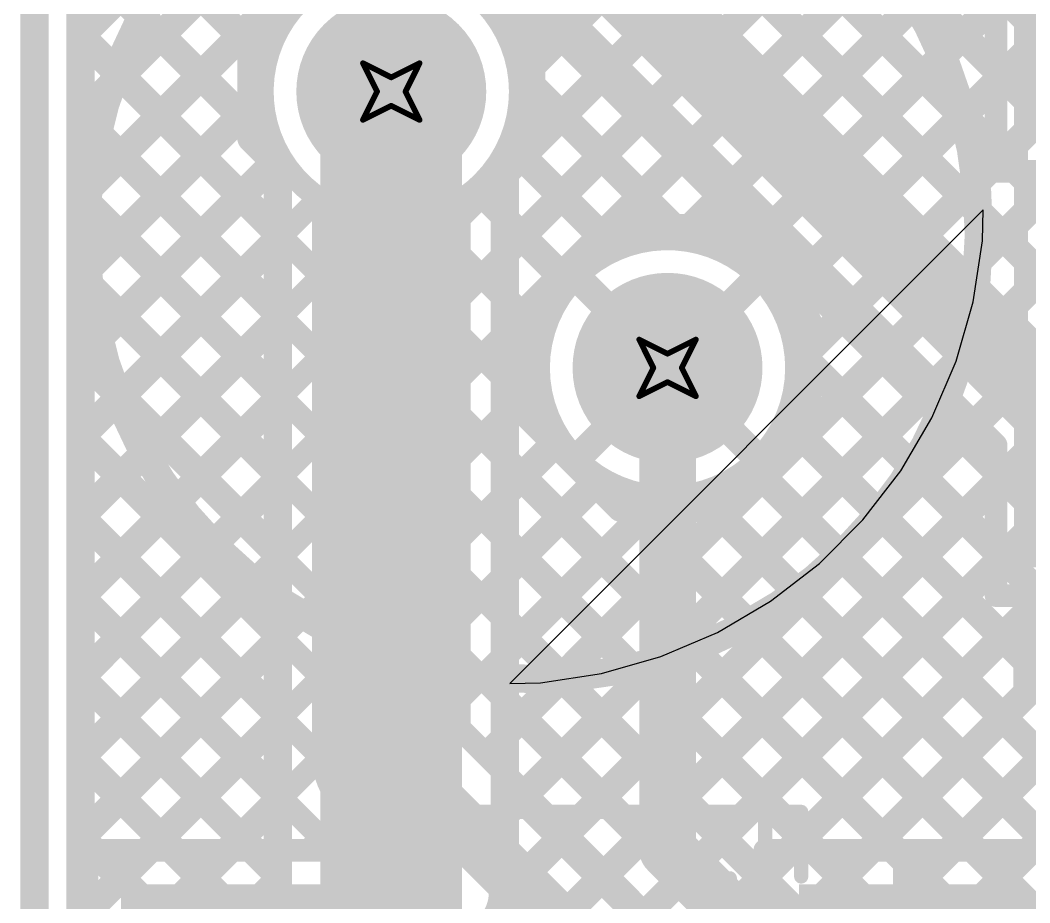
# Model space of a CAD drawing. Header units: inches. Extents: x -1.9 to 9.4, y 0 to 6.7.
# Drawn here: x -0.005 to 0.3511, y 2.5222 to 2.8334 of the extents above; entities that cross this region are included whole.
import ezdxf

# ---------------------------------------------------------------- set-up
doc = ezdxf.new("R2010")
doc.units = ezdxf.units.IN
doc.header["$MEASUREMENT"] = 0
for name, color, linetype in [('Board Outline', 216, 'Continuous'), ('Bottom Layer', 5, 'Continuous'), ('Bottom Solder', 6, 'Continuous'), ('Drill Drawing', 1, 'Continuous'), ('Mechanical 15', 56, 'Continuous'), ('Multi-Layer', 9, 'Continuous'), ('Pad Holes', 156, 'Continuous'), ('Top Layer', 1, 'Continuous'), ('Top Overlay', 2, 'Continuous'), ('Top Paste', 8, 'Continuous'), ('Top Solder', 216, 'Continuous')]:
    doc.layers.add(name, color=color, linetype=linetype)

# ---------------------------------------------------------------- blocks, each defined once
blk = doc.blocks.new('RC035M331LO8_14TH_2A1E_9')
at = {"layer": 'Bottom Layer'}
h = blk.add_hatch(color=5, dxfattribs=at)
edge = h.paths.add_edge_path()
edge.add_arc((-0.0689, 0), 0.0315, 0, 360)
h = blk.add_hatch(color=5, dxfattribs=at)
edge = h.paths.add_edge_path()
edge.add_arc((0.0689, 0), 0.0315, 0, 360)
at = {"layer": 'Bottom Solder'}
h = blk.add_hatch(color=6, dxfattribs=at)
edge = h.paths.add_edge_path()
edge.add_arc((-0.0689, 0), 0.0335, 0, 360)
h = blk.add_hatch(color=6, dxfattribs=at)
edge = h.paths.add_edge_path()
edge.add_arc((0.0689, 0), 0.0335, 0, 360)
at = {"layer": 'Multi-Layer'}
h = blk.add_hatch(color=9, dxfattribs=at)
edge = h.paths.add_edge_path()
edge.add_arc((-0.0689, 0), 0.0315, 0, 360)
h = blk.add_hatch(color=9, dxfattribs=at)
edge = h.paths.add_edge_path()
edge.add_arc((0.0689, 0), 0.0315, 0, 360)
at = {"layer": 'Pad Holes'}
h = blk.add_hatch(color=7, dxfattribs=at)
edge = h.paths.add_edge_path()
edge.add_arc((-0.0689, 0), 0.01969, 0, 360)
h = blk.add_hatch(color=7, dxfattribs=at)
edge = h.paths.add_edge_path()
edge.add_arc((0.0689, 0), 0.01969, 0, 360)
at = {"layer": 'Top Layer'}
h = blk.add_hatch(color=1, dxfattribs=at)
edge = h.paths.add_edge_path()
edge.add_arc((-0.0689, 0), 0.0315, 0, 360)
h = blk.add_hatch(color=1, dxfattribs=at)
edge = h.paths.add_edge_path()
edge.add_arc((0.0689, 0), 0.0315, 0, 360)
at = {"layer": 'Top Solder'}
h = blk.add_hatch(color=216, dxfattribs=at)
edge = h.paths.add_edge_path()
edge.add_arc((-0.0689, 0), 0.0335, 0, 360)
h = blk.add_hatch(color=216, dxfattribs=at)
edge = h.paths.add_edge_path()
edge.add_arc((0.0689, 0), 0.0335, 0, 360)
at = {"layer": 'Top Overlay'}
for p, q in [((0.10827, 0.11811), (0.10827, -0.11811)), ((0.11577, 0.11023), (0.10827, 0.11811)), ((0.10827, 0.11811), (0.10827, 0.11811)), ((0.12866, 0.09271), (0.11577, 0.11023)), ((0.13922, 0.0737), (0.12866, 0.09271)), ((0.1473, 0.05351), (0.13922, 0.0737)), ((0.15276, 0.03245), (0.1473, 0.05351)), ((0.15551, 0.01088), (0.15276, 0.03245)), ((0.15551, -0.01088), (0.15551, 0.01088)), ((0.15276, -0.03245), (0.15551, -0.01088)), ((0.1473, -0.05351), (0.15276, -0.03245)), ((0.13922, -0.0737), (0.1473, -0.05351)), ((0.12866, -0.09271), (0.13922, -0.0737)), ((0.11577, -0.11023), (0.12866, -0.09271)), ((0.10827, -0.11811), (0.11577, -0.11023))]:
    blk.add_line(p, q, dxfattribs=at)
at = {"layer": 'Top Overlay', "const_width": 0.01}
blk.add_lwpolyline([(0.0029, 0.1575, -224.908349), (0.0001, 0.1575)], format="xyb", dxfattribs=at)
blk = doc.blocks.new('SMA_DO_214AC__23')
at = {"layer": 'Top Layer'}
for points in [[(-0.1063, 0.05512), (-0.04331, 0.05512), (-0.04331, -0.05512), (-0.1063, -0.05512)], [(0.04331, 0.05512), (0.1063, 0.05512), (0.1063, -0.05512), (0.04331, -0.05512)]]:
    blk.add_hatch(color=1, dxfattribs=at).paths.add_polyline_path(points)
at = {"layer": 'Top Overlay'}
blk.add_hatch(color=2, dxfattribs=at).paths.add_polyline_path([(-0.15717, -0.06299), (-0.11122, -0.06299), (-0.11122, 0.06299), (-0.15717, 0.06299)])
at = {"layer": 'Top Paste'}
for points in [[(-0.1063, 0.05512), (-0.04331, 0.05512), (-0.04331, -0.05512), (-0.1063, -0.05512)], [(0.04331, 0.05512), (0.1063, 0.05512), (0.1063, -0.05512), (0.04331, -0.05512)]]:
    blk.add_hatch(color=8, dxfattribs=at).paths.add_polyline_path(points)
at = {"layer": 'Top Solder'}
for points in [[(-0.1103, 0.05912), (-0.03931, 0.05912), (-0.03931, -0.05912), (-0.1103, -0.05912)], [(0.03931, 0.05912), (0.1103, 0.05912), (0.1103, -0.05912), (0.03931, -0.05912)]]:
    blk.add_hatch(color=216, dxfattribs=at).paths.add_polyline_path(points)
at = {"layer": 'Top Overlay', "const_width": 0.005}
for points in [[(-0.11745, 0.06034), (0.1119, 0.06034)], [(0.1119, 0.06034), (0.1119, 0.04656)], [(0.1119, -0.04656), (0.1119, -0.06034)], [(-0.11745, -0.06034), (0.1119, -0.06034)]]:
    blk.add_lwpolyline(points, dxfattribs=at)
at = {"layer": 'Top Overlay', "const_width": 0.0025}
for points in [[(-0.1187, 0.06034, 1), (-0.1162, 0.06034, 1)], [(0.11065, 0.06034, 1), (0.11315, 0.06034, 1)], [(0.11065, 0.06034, 1), (0.11315, 0.06034, 1)], [(0.11065, 0.04656, 1), (0.11315, 0.04656, 1)], [(0.11065, -0.04656, 1), (0.11315, -0.04656, 1)], [(-0.1187, -0.06034, 1), (-0.1162, -0.06034, 1)], [(0.11065, -0.06034, 1), (0.11315, -0.06034, 1)], [(0.11065, -0.06034, 1), (0.11315, -0.06034, 1)]]:
    blk.add_lwpolyline(points, format="xyb", close=True, dxfattribs=at)
blk = doc.blocks.new('MBS10S_25')
at = {"layer": 'Top Layer'}
for points in [[(-0.15577, 0.07086), (-0.08333, 0.07086), (-0.08333, 0.02362), (-0.15577, 0.02362)], [(0.08332, 0.07086), (0.15576, 0.07086), (0.15576, 0.02362), (0.08332, 0.02362)], [(-0.15576, -0.02362), (-0.08332, -0.02362), (-0.08332, -0.07086), (-0.15576, -0.07086)], [(0.08333, -0.02362), (0.15577, -0.02362), (0.15577, -0.07086), (0.08333, -0.07086)]]:
    blk.add_hatch(color=1, dxfattribs=at).paths.add_polyline_path(points)
at = {"layer": 'Top Paste'}
for points in [[(-0.15577, 0.07086), (-0.08333, 0.07086), (-0.08333, 0.02362), (-0.15577, 0.02362)], [(0.08332, 0.07086), (0.15576, 0.07086), (0.15576, 0.02362), (0.08332, 0.02362)], [(-0.15576, -0.02362), (-0.08332, -0.02362), (-0.08332, -0.07086), (-0.15576, -0.07086)], [(0.08333, -0.02362), (0.15577, -0.02362), (0.15577, -0.07086), (0.08333, -0.07086)]]:
    blk.add_hatch(color=8, dxfattribs=at).paths.add_polyline_path(points)
at = {"layer": 'Top Solder'}
for points in [[(-0.15777, 0.07286), (-0.08133, 0.07286), (-0.08133, 0.02162), (-0.15777, 0.02162)], [(0.08132, 0.07286), (0.15776, 0.07286), (0.15776, 0.02162), (0.08132, 0.02162)], [(-0.15776, -0.02162), (-0.08132, -0.02162), (-0.08132, -0.07286), (-0.15776, -0.07286)], [(0.08133, -0.02162), (0.15777, -0.02162), (0.15777, -0.07286), (0.08133, -0.07286)]]:
    blk.add_hatch(color=216, dxfattribs=at).paths.add_polyline_path(points)
at = {"layer": 'Mechanical 15', "const_width": 0.0001}
blk.add_lwpolyline([(0.07054, 0.00501), (0.07052, 0.00499)], dxfattribs=at)
at = {"layer": 'Mechanical 15', "const_width": 0.00005}
for points in [[(0.0705, 0.00499, 1), (0.07055, 0.00499, 1)], [(0.07052, 0.00501, 1), (0.07057, 0.00501, 1)]]:
    blk.add_lwpolyline(points, format="xyb", close=True, dxfattribs=at)
at = {"layer": 'Top Overlay', "const_width": 0.005}
for points in [[(0.0832, 0.09843), (-0.08215, 0.09843)], [(-0.08215, 0.09843), (-0.08215, 0.07564)], [(-0.06942, 0.09843), (-0.06942, -0.09842)], [(0.0832, 0.09843), (0.0832, 0.07564)], [(-0.04697, 0.07), (-0.04697, 0.03)], [(-0.02697, 0.05), (-0.06697, 0.05)], [(-0.08215, 0.01886), (-0.08215, -0.01885)], [(0.0832, 0.01886), (0.0832, -0.01885)], [(-0.05697, -0.035), (-0.05697, -0.075)], [(-0.08215, -0.07563), (-0.08215, -0.09842)], [(0.0832, -0.07563), (0.0832, -0.09842)], [(0.0832, -0.09842), (-0.08215, -0.09842)]]:
    blk.add_lwpolyline(points, dxfattribs=at)
at = {"layer": 'Top Overlay'}
for points, const_width in [([(-0.0834, 0.09843, 1), (-0.0809, 0.09843, 1)], 0.0025), ([(-0.0834, 0.09843, 1), (-0.0809, 0.09843, 1)], 0.0025), ([(-0.07067, 0.09843, 1), (-0.06817, 0.09843, 1)], 0.0025), ([(0.08195, 0.09843, 1), (0.08445, 0.09843, 1)], 0.0025), ([(0.08195, 0.09843, 1), (0.08445, 0.09843, 1)], 0.0025), ([(-0.1124, 0.09, 1), (-0.12654, 0.09, 1)], 0.005), ([(-0.12779, 0.09, 1), (-0.12529, 0.09, 1)], 0.0025), ([(-0.11365, 0.09, 1), (-0.11115, 0.09, 1)], 0.0025), ([(0.03678, 0.085, 1), (0.03928, 0.085, 1)], 0.0025), ([(-0.0834, 0.07564, 1), (-0.0809, 0.07564, 1)], 0.0025), ([(0.08195, 0.07564, 1), (0.08445, 0.07564, 1)], 0.0025), ([(-0.04822, 0.07, 1), (-0.04572, 0.07, 1)], 0.0025), ([(0.03678, 0.055, 1), (0.03928, 0.055, 1)], 0.0025), ([(0.03678, 0.055, 1), (0.03928, 0.055, 1)], 0.0025), ([(-0.06822, 0.05, 1), (-0.06572, 0.05, 1)], 0.0025), ([(-0.02822, 0.05, 1), (-0.02572, 0.05, 1)], 0.0025), ([(-0.04822, 0.03, 1), (-0.04572, 0.03, 1)], 0.0025), ([(0.03678, 0.025, 1), (0.03928, 0.025, 1)], 0.0025), ([(-0.0834, 0.01886, 1), (-0.0809, 0.01886, 1)], 0.0025), ([(0.08195, 0.01886, 1), (0.08445, 0.01886, 1)], 0.0025), ([(-0.0834, -0.01885, 1), (-0.0809, -0.01885, 1)], 0.0025), ([(0.08195, -0.01885, 1), (0.08445, -0.01885, 1)], 0.0025), ([(0.03928, -0.025, 1), (0.04178, -0.025, 1)], 0.0025), ([(-0.05822, -0.035, 1), (-0.05572, -0.035, 1)], 0.0025), ([(0.03928, -0.055, 1), (0.04178, -0.055, 1)], 0.0025), ([(0.03928, -0.055, 1), (0.04178, -0.055, 1)], 0.0025), ([(-0.0834, -0.07563, 1), (-0.0809, -0.07563, 1)], 0.0025), ([(-0.05822, -0.075, 1), (-0.05572, -0.075, 1)], 0.0025), ([(0.08195, -0.07563, 1), (0.08445, -0.07563, 1)], 0.0025), ([(0.03928, -0.085, 1), (0.04178, -0.085, 1)], 0.0025), ([(-0.0834, -0.09842, 1), (-0.0809, -0.09842, 1)], 0.0025), ([(-0.0834, -0.09842, 1), (-0.0809, -0.09842, 1)], 0.0025), ([(-0.07067, -0.09842, 1), (-0.06817, -0.09842, 1)], 0.0025), ([(0.08195, -0.09842, 1), (0.08445, -0.09842, 1)], 0.0025), ([(0.08195, -0.09842, 1), (0.08445, -0.09842, 1)], 0.0025)]:
    blk.add_lwpolyline(points, format="xyb", close=True, dxfattribs=dict(at, const_width=const_width))
at = {"layer": 'Top Overlay', "const_width": 0.005}
for points in [[(0.03803, 0.085, -1), (0.03803, 0.055)], [(0.03803, 0.025, -1), (0.03803, 0.055)], [(0.04053, -0.025, -1), (0.04053, -0.055)], [(0.04053, -0.085, -1), (0.04053, -0.055)]]:
    blk.add_lwpolyline(points, format="xyb", dxfattribs=at)

msp = doc.modelspace()

# ---------------------------------------------------------------- linework, layer by layer
at = {"layer": 'Board Outline', "const_width": 0.01}
msp.add_lwpolyline([(0, 0), (0, 3.38583)], dxfattribs=at)
at = {"layer": 'Bottom Layer'}
for points, const_width in [([(0.01631, 2.09083), (0.01631, 3.36951)], 0.01), ([(0.1659, 2.49672), (1.03869, 3.36951)], 0.01), ([(0.1659, 2.52501), (1.01041, 3.36951)], 0.01), ([(0.1659, 2.55329), (0.98212, 3.36951)], 0.01), ([(0.1659, 2.58158), (0.95384, 3.36951)], 0.01), ([(0.16792, 2.47046), (1.06697, 3.36951)], 0.01), ([(0.18206, 2.45632), (1.09526, 3.36951)], 0.01), ([(0.1962, 2.44217), (1.12354, 3.36951)], 0.01), ([(0.22389, 2.44157), (1.15183, 3.36951)], 0.01), ([(0.2497, 2.75022), (0.86898, 3.36951)], 0.01), ([(0.25217, 2.44157), (1.18011, 3.36951)], 0.01), ([(0.26384, 2.73608), (0.89727, 3.36951)], 0.01), ([(0.27266, 2.71662), (0.92555, 3.36951)], 0.01), ([(0.01631, 3.16735), (0.562, 2.62167)], 0.01), ([(0.16484, 2.83508), (0.4868, 3.15703)], 0.01), ([(0.01631, 3.13907), (0.55653, 2.59885)], 0.01), ([(0.17522, 2.81717), (0.48772, 3.12967)], 0.01), ([(0.1659, 2.77957), (0.50186, 3.11553)], 0.01), ([(0.01631, 2.82797), (0.30286, 3.11452)], 0.01), ([(0.28046, 2.44157), (0.95067, 3.11179)], 0.01), ([(0.01631, 3.11078), (0.59613, 2.53096)], 0.01), ([(0.1659, 2.75128), (0.516, 3.10138)], 0.01), ([(0.01631, 2.79969), (0.31701, 3.10038)], 0.01), ([(0.01631, 2.7714), (0.34438, 3.09947)], 0.01), ([(0.1659, 2.723), (0.54237, 3.09947)], 0.01), ([(0.23133, 2.76014), (0.57065, 3.09947)], 0.01), ([(0.01631, 3.0825), (0.5468, 2.55201)], 0.01), ([(0.01631, 3.05422), (0.51852, 2.55201)], 0.01), ([(0.01631, 3.02593), (0.50371, 2.53854)], 0.01), ([(0.01631, 2.99765), (0.46195, 2.55201)], 0.01), ([(0.01631, 2.88451), (0.07658, 2.82424)], 0.01), ([(0.01631, 2.85623), (0.07658, 2.79596)], 0.01), ([(0.07658, 2.8247), (0.10946, 2.85758)], 0.01), ([(0.14234, 2.85758), (0.17522, 2.8247)], 0.01), ([(0.01631, 2.82794), (0.0859, 2.75835)], 0.01), ([(0.1259, 2.45248), (0.1259, 2.80827)], 0.05), ([(0.07658, 2.79183), (0.07658, 2.8247)], 0.01), ([(0.17522, 2.79183), (0.17522, 2.8247)], 0.01), ([(0.17522, 2.81046), (0.22553, 2.76014)], 0.01), ([(0.01631, 2.74312), (0.07658, 2.80339)], 0.01), ([(0.01631, 2.79966), (0.0859, 2.73007)], 0.01), ([(0.07658, 2.79183), (0.0859, 2.78251)], 0.01), ([(0.1659, 2.78251), (0.17522, 2.79183)], 0.01), ([(0.17039, 2.787), (0.20207, 2.75532)], 0.01), ([(0.01631, 2.71483), (0.08495, 2.78346)], 0.01), ([(0.0859, 2.47248), (0.0859, 2.78251)], 0.01), ([(0.1659, 2.47248), (0.1659, 2.78251)], 0.01), ([(0.01631, 2.77137), (0.0859, 2.70179)], 0.01), ([(0.1659, 2.76321), (0.18793, 2.74118)], 0.01), ([(0.17402, 2.72727), (0.2069, 2.76014)], 0.01), ([(0.2069, 2.76014), (0.23978, 2.76014)], 0.01), ([(0.23978, 2.76014), (0.27266, 2.72727)], 0.01), ([(0.01631, 2.68655), (0.0859, 2.75613)], 0.01), ([(0.01631, 2.74309), (0.0859, 2.6735)], 0.01), ([(0.194, 2.74017), (0.22334, 2.71083)], 0.01), ([(0.22334, 2.71083), (0.25268, 2.74017)], 0.01), ([(0.1659, 2.73492), (0.17402, 2.7268)], 0.01), ([(0.01631, 2.65826), (0.0859, 2.72785)], 0.01), ([(0.17402, 2.69439), (0.17402, 2.72727)], 0.01), ([(0.27266, 2.69439), (0.27266, 2.72727)], 0.01), ([(0.01631, 2.7148), (0.0859, 2.64522)], 0.01), ([(0.27266, 2.71302), (0.43367, 2.55201)], 0.01), ([(0.194, 2.68148), (0.22334, 2.71083)], 0.01), ([(0.22334, 2.71083), (0.25268, 2.68148)], 0.01), ([(0.1659, 2.70664), (0.17402, 2.69852)], 0.01), ([(0.1659, 2.69471), (0.17402, 2.70284)], 0.01), ([(0.01631, 2.62998), (0.0859, 2.69957)], 0.01), ([(0.17402, 2.69439), (0.2069, 2.66151)], 0.01), ([(0.23978, 2.66151), (0.27266, 2.69439)], 0.01), ([(0.26783, 2.68956), (0.41128, 2.54611)], 0.01), ([(0.01631, 2.68652), (0.0859, 2.61693)], 0.01), ([(0.1659, 2.66643), (0.18394, 2.68447)], 0.01), ([(0.1659, 2.67835), (0.39225, 2.45201)], 0.01), ([(0.25369, 2.67542), (0.39714, 2.53197)], 0.01), ([(0.01631, 2.60169), (0.0859, 2.67128)], 0.01), ([(0.1659, 2.63814), (0.19808, 2.67033)], 0.01), ([(0.1659, 2.60986), (0.21755, 2.66151)], 0.01), ([(0.2069, 2.66151), (0.23978, 2.66151)], 0.01), ([(0.21103, 2.66151), (0.39196, 2.48058)], 0.01), ([(0.23931, 2.66151), (0.39196, 2.50886)], 0.01), ([(0.01631, 2.65824), (0.0859, 2.58865)], 0.01), ([(0.1659, 2.65007), (0.3744, 2.44157)], 0.01), ([(0.01631, 2.57341), (0.0859, 2.643)], 0.01), ([(0.01631, 2.62995), (0.0859, 2.56036)], 0.01), ([(0.1659, 2.62179), (0.34611, 2.44157)], 0.01), ([(0.01631, 2.54513), (0.0859, 2.61471)], 0.01), ([(0.01631, 2.60167), (0.0859, 2.53208)], 0.01), ([(0.1659, 2.5935), (0.31783, 2.44157)], 0.01), ([(0.01631, 2.51684), (0.0859, 2.58643)], 0.01), ([(0.01631, 2.57338), (0.0859, 2.5038)], 0.01), ([(0.1659, 2.56522), (0.28954, 2.44157)], 0.01), ([(0.01631, 2.48856), (0.0859, 2.55814)], 0.01), ([(0.01631, 2.5451), (0.0859, 2.47551)], 0.01), ([(0.1659, 2.53693), (0.26126, 2.44157)], 0.01), ([(0.01631, 2.46027), (0.0859, 2.52986)], 0.01)]:
    msp.add_lwpolyline(points, dxfattribs=dict(at, const_width=const_width))
for points, const_width in [([(0.16234, 2.83508, 1), (0.16734, 2.83508, 1)], 0.005), ([(0.01381, 2.82797, 1), (0.01881, 2.82797, 1)], 0.005), ([(0.01381, 2.82794, 1), (0.01881, 2.82794, 1)], 0.005), ([(0.1134, 2.80827, 1), (0.1384, 2.80827, 1)], 0.025), ([(0.07408, 2.8247, 1), (0.07908, 2.8247, 1)], 0.005), ([(0.07408, 2.8247, 1), (0.07908, 2.8247, 1)], 0.005), ([(0.07408, 2.82424, 1), (0.07908, 2.82424, 1)], 0.005), ([(0.17272, 2.8247, 1), (0.17772, 2.8247, 1)], 0.005), ([(0.17272, 2.8247, 1), (0.17772, 2.8247, 1)], 0.005), ([(0.17272, 2.81717, 1), (0.17772, 2.81717, 1)], 0.005), ([(0.17272, 2.81046, 1), (0.17772, 2.81046, 1)], 0.005), ([(0.07408, 2.80339, 1), (0.07908, 2.80339, 1)], 0.005), ([(0.01381, 2.79969, 1), (0.01881, 2.79969, 1)], 0.005), ([(0.01381, 2.79966, 1), (0.01881, 2.79966, 1)], 0.005), ([(0.07408, 2.79596, 1), (0.07908, 2.79596, 1)], 0.005), ([(0.07408, 2.79183, 1), (0.07908, 2.79183, 1)], 0.005), ([(0.07408, 2.79183, 1), (0.07908, 2.79183, 1)], 0.005), ([(0.17272, 2.79183, 1), (0.17772, 2.79183, 1)], 0.005), ([(0.17272, 2.79183, 1), (0.17772, 2.79183, 1)], 0.005), ([(0.16789, 2.787, 1), (0.17289, 2.787, 1)], 0.005), ([(0.08245, 2.78346, 1), (0.08745, 2.78346, 1)], 0.005), ([(0.0834, 2.78251, 1), (0.0884, 2.78251, 1)], 0.005), ([(0.0834, 2.78251, 1), (0.0884, 2.78251, 1)], 0.005), ([(0.1634, 2.78251, 1), (0.1684, 2.78251, 1)], 0.005), ([(0.1634, 2.78251, 1), (0.1684, 2.78251, 1)], 0.005), ([(0.1634, 2.77957, 1), (0.1684, 2.77957, 1)], 0.005), ([(0.01381, 2.7714, 1), (0.01881, 2.7714, 1)], 0.005), ([(0.01381, 2.77137, 1), (0.01881, 2.77137, 1)], 0.005), ([(0.1634, 2.76321, 1), (0.1684, 2.76321, 1)], 0.005), ([(0.2044, 2.76014, 1), (0.2094, 2.76014, 1)], 0.005), ([(0.2044, 2.76014, 1), (0.2094, 2.76014, 1)], 0.005), ([(0.22303, 2.76014, 1), (0.22803, 2.76014, 1)], 0.005), ([(0.22883, 2.76014, 1), (0.23383, 2.76014, 1)], 0.005), ([(0.23728, 2.76014, 1), (0.24228, 2.76014, 1)], 0.005), ([(0.23728, 2.76014, 1), (0.24228, 2.76014, 1)], 0.005), ([(0.0834, 2.75835, 1), (0.0884, 2.75835, 1)], 0.005), ([(0.0834, 2.75613, 1), (0.0884, 2.75613, 1)], 0.005), ([(0.19957, 2.75532, 1), (0.20457, 2.75532, 1)], 0.005), ([(0.1634, 2.75128, 1), (0.1684, 2.75128, 1)], 0.005), ([(0.2472, 2.75022, 1), (0.2522, 2.75022, 1)], 0.005), ([(0.01381, 2.74312, 1), (0.01881, 2.74312, 1)], 0.005), ([(0.01381, 2.74309, 1), (0.01881, 2.74309, 1)], 0.005), ([(0.18543, 2.74118, 1), (0.19043, 2.74118, 1)], 0.005), ([(0.1915, 2.74017, 1), (0.1965, 2.74017, 1)], 0.005), ([(0.25018, 2.74017, 1), (0.25518, 2.74017, 1)], 0.005), ([(0.1634, 2.73492, 1), (0.1684, 2.73492, 1)], 0.005), ([(0.26134, 2.73608, 1), (0.26634, 2.73608, 1)], 0.005), ([(0.0834, 2.73007, 1), (0.0884, 2.73007, 1)], 0.005), ([(0.0834, 2.72785, 1), (0.0884, 2.72785, 1)], 0.005), ([(0.17152, 2.72727, 1), (0.17652, 2.72727, 1)], 0.005), ([(0.17152, 2.72727, 1), (0.17652, 2.72727, 1)], 0.005), ([(0.17152, 2.7268, 1), (0.17652, 2.7268, 1)], 0.005), ([(0.27016, 2.72727, 1), (0.27516, 2.72727, 1)], 0.005), ([(0.27016, 2.72727, 1), (0.27516, 2.72727, 1)], 0.005), ([(0.1634, 2.723, 1), (0.1684, 2.723, 1)], 0.005), ([(0.27016, 2.71662, 1), (0.27516, 2.71662, 1)], 0.005), ([(0.01381, 2.71483, 1), (0.01881, 2.71483, 1)], 0.005), ([(0.01381, 2.7148, 1), (0.01881, 2.7148, 1)], 0.005), ([(0.27016, 2.71302, 1), (0.27516, 2.71302, 1)], 0.005), ([(0.22084, 2.71083, 1), (0.22584, 2.71083, 1)], 0.005), ([(0.22084, 2.71083, 1), (0.22584, 2.71083, 1)], 0.005), ([(0.22084, 2.71083, 1), (0.22584, 2.71083, 1)], 0.005), ([(0.22084, 2.71083, 1), (0.22584, 2.71083, 1)], 0.005), ([(0.1634, 2.70664, 1), (0.1684, 2.70664, 1)], 0.005), ([(0.0834, 2.70179, 1), (0.0884, 2.70179, 1)], 0.005), ([(0.17152, 2.70284, 1), (0.17652, 2.70284, 1)], 0.005), ([(0.0834, 2.69957, 1), (0.0884, 2.69957, 1)], 0.005), ([(0.17152, 2.69852, 1), (0.17652, 2.69852, 1)], 0.005), ([(0.1634, 2.69471, 1), (0.1684, 2.69471, 1)], 0.005), ([(0.17152, 2.69439, 1), (0.17652, 2.69439, 1)], 0.005), ([(0.17152, 2.69439, 1), (0.17652, 2.69439, 1)], 0.005), ([(0.27016, 2.69439, 1), (0.27516, 2.69439, 1)], 0.005), ([(0.27016, 2.69439, 1), (0.27516, 2.69439, 1)], 0.005), ([(0.26533, 2.68956, 1), (0.27033, 2.68956, 1)], 0.005), ([(0.01381, 2.68655, 1), (0.01881, 2.68655, 1)], 0.005), ([(0.01381, 2.68652, 1), (0.01881, 2.68652, 1)], 0.005), ([(0.18144, 2.68447, 1), (0.18644, 2.68447, 1)], 0.005), ([(0.1915, 2.68148, 1), (0.1965, 2.68148, 1)], 0.005), ([(0.25018, 2.68148, 1), (0.25518, 2.68148, 1)], 0.005), ([(0.1634, 2.67835, 1), (0.1684, 2.67835, 1)], 0.005), ([(0.0834, 2.6735, 1), (0.0884, 2.6735, 1)], 0.005), ([(0.25119, 2.67542, 1), (0.25619, 2.67542, 1)], 0.005), ([(0.0834, 2.67128, 1), (0.0884, 2.67128, 1)], 0.005), ([(0.19558, 2.67033, 1), (0.20058, 2.67033, 1)], 0.005), ([(0.1634, 2.66643, 1), (0.1684, 2.66643, 1)], 0.005), ([(0.2044, 2.66151, 1), (0.2094, 2.66151, 1)], 0.005), ([(0.2044, 2.66151, 1), (0.2094, 2.66151, 1)], 0.005), ([(0.20853, 2.66151, 1), (0.21353, 2.66151, 1)], 0.005), ([(0.21505, 2.66151, 1), (0.22005, 2.66151, 1)], 0.005), ([(0.23681, 2.66151, 1), (0.24181, 2.66151, 1)], 0.005), ([(0.23728, 2.66151, 1), (0.24228, 2.66151, 1)], 0.005), ([(0.23728, 2.66151, 1), (0.24228, 2.66151, 1)], 0.005), ([(0.01381, 2.65826, 1), (0.01881, 2.65826, 1)], 0.005), ([(0.01381, 2.65824, 1), (0.01881, 2.65824, 1)], 0.005), ([(0.1634, 2.65007, 1), (0.1684, 2.65007, 1)], 0.005), ([(0.0834, 2.64522, 1), (0.0884, 2.64522, 1)], 0.005), ([(0.0834, 2.643, 1), (0.0884, 2.643, 1)], 0.005), ([(0.1634, 2.63814, 1), (0.1684, 2.63814, 1)], 0.005), ([(0.01381, 2.62998, 1), (0.01881, 2.62998, 1)], 0.005), ([(0.01381, 2.62995, 1), (0.01881, 2.62995, 1)], 0.005), ([(0.1634, 2.62179, 1), (0.1684, 2.62179, 1)], 0.005), ([(0.0834, 2.61693, 1), (0.0884, 2.61693, 1)], 0.005), ([(0.0834, 2.61471, 1), (0.0884, 2.61471, 1)], 0.005), ([(0.1634, 2.60986, 1), (0.1684, 2.60986, 1)], 0.005), ([(0.01381, 2.60169, 1), (0.01881, 2.60169, 1)], 0.005), ([(0.01381, 2.60167, 1), (0.01881, 2.60167, 1)], 0.005), ([(0.1634, 2.5935, 1), (0.1684, 2.5935, 1)], 0.005), ([(0.0834, 2.58865, 1), (0.0884, 2.58865, 1)], 0.005), ([(0.0834, 2.58643, 1), (0.0884, 2.58643, 1)], 0.005), ([(0.1634, 2.58158, 1), (0.1684, 2.58158, 1)], 0.005), ([(0.01381, 2.57341, 1), (0.01881, 2.57341, 1)], 0.005), ([(0.01381, 2.57338, 1), (0.01881, 2.57338, 1)], 0.005), ([(0.1634, 2.56522, 1), (0.1684, 2.56522, 1)], 0.005), ([(0.0834, 2.56036, 1), (0.0884, 2.56036, 1)], 0.005), ([(0.0834, 2.55814, 1), (0.0884, 2.55814, 1)], 0.005), ([(0.1634, 2.55329, 1), (0.1684, 2.55329, 1)], 0.005), ([(0.01381, 2.54513, 1), (0.01881, 2.54513, 1)], 0.005), ([(0.01381, 2.5451, 1), (0.01881, 2.5451, 1)], 0.005), ([(0.1634, 2.53693, 1), (0.1684, 2.53693, 1)], 0.005), ([(0.0834, 2.53208, 1), (0.0884, 2.53208, 1)], 0.005), ([(0.0834, 2.52986, 1), (0.0884, 2.52986, 1)], 0.005), ([(0.1634, 2.52501, 1), (0.1684, 2.52501, 1)], 0.005)]:
    msp.add_lwpolyline(points, format="xyb", close=True, dxfattribs=dict(at, const_width=const_width))
at = {"layer": 'Drill Drawing', "const_width": 0.002}
for points in [[(0.1159, 2.81827), (0.1259, 2.81327)], [(0.1159, 2.81827), (0.1209, 2.80827)], [(0.1259, 2.81327), (0.1359, 2.81827)], [(0.1309, 2.80827), (0.1359, 2.81827)], [(0.1159, 2.79827), (0.1209, 2.80827)], [(0.1309, 2.80827), (0.1359, 2.79827)], [(0.1159, 2.79827), (0.1259, 2.80327)], [(0.1259, 2.80327), (0.1359, 2.79827)], [(0.21334, 2.72083), (0.22334, 2.71583)], [(0.21334, 2.72083), (0.21834, 2.71083)], [(0.22334, 2.71583), (0.23334, 2.72083)], [(0.22834, 2.71083), (0.23334, 2.72083)], [(0.21334, 2.70083), (0.21834, 2.71083)], [(0.22834, 2.71083), (0.23334, 2.70083)], [(0.21334, 2.70083), (0.22334, 2.70583)], [(0.22334, 2.70583), (0.23334, 2.70083)]]:
    msp.add_lwpolyline(points, dxfattribs=at)
at = {"layer": 'Drill Drawing', "const_width": 0.001}
for points in [[(0.1154, 2.81827, 1), (0.1164, 2.81827, 1)], [(0.1154, 2.81827, 1), (0.1164, 2.81827, 1)], [(0.1354, 2.81827, 1), (0.1364, 2.81827, 1)], [(0.1354, 2.81827, 1), (0.1364, 2.81827, 1)], [(0.1254, 2.81327, 1), (0.1264, 2.81327, 1)], [(0.1254, 2.81327, 1), (0.1264, 2.81327, 1)], [(0.1204, 2.80827, 1), (0.1214, 2.80827, 1)], [(0.1204, 2.80827, 1), (0.1214, 2.80827, 1)], [(0.1304, 2.80827, 1), (0.1314, 2.80827, 1)], [(0.1304, 2.80827, 1), (0.1314, 2.80827, 1)], [(0.1254, 2.80327, 1), (0.1264, 2.80327, 1)], [(0.1254, 2.80327, 1), (0.1264, 2.80327, 1)], [(0.1154, 2.79827, 1), (0.1164, 2.79827, 1)], [(0.1154, 2.79827, 1), (0.1164, 2.79827, 1)], [(0.1354, 2.79827, 1), (0.1364, 2.79827, 1)], [(0.1354, 2.79827, 1), (0.1364, 2.79827, 1)], [(0.21284, 2.72083, 1), (0.21384, 2.72083, 1)], [(0.21284, 2.72083, 1), (0.21384, 2.72083, 1)], [(0.23284, 2.72083, 1), (0.23384, 2.72083, 1)], [(0.23284, 2.72083, 1), (0.23384, 2.72083, 1)], [(0.22284, 2.71583, 1), (0.22384, 2.71583, 1)], [(0.22284, 2.71583, 1), (0.22384, 2.71583, 1)], [(0.21784, 2.71083, 1), (0.21884, 2.71083, 1)], [(0.21784, 2.71083, 1), (0.21884, 2.71083, 1)], [(0.22784, 2.71083, 1), (0.22884, 2.71083, 1)], [(0.22784, 2.71083, 1), (0.22884, 2.71083, 1)], [(0.22284, 2.70583, 1), (0.22384, 2.70583, 1)], [(0.22284, 2.70583, 1), (0.22384, 2.70583, 1)], [(0.21284, 2.70083, 1), (0.21384, 2.70083, 1)], [(0.21284, 2.70083, 1), (0.21384, 2.70083, 1)], [(0.23284, 2.70083, 1), (0.23384, 2.70083, 1)], [(0.23284, 2.70083, 1), (0.23384, 2.70083, 1)]]:
    msp.add_lwpolyline(points, format="xyb", close=True, dxfattribs=at)
at = {"layer": 'Top Layer'}
for points, const_width in [([(0.01529, 2.09083), (0.01529, 3.37053)], 0.008), ([(0.01529, 2.99867), (0.33922, 2.67474)], 0.008), ([(0.17554, 2.97984), (0.33922, 2.81616)], 0.008), ([(0.17554, 2.95156), (0.33922, 2.78788)], 0.008), ([(0.01529, 2.82695), (0.12254, 2.9342)], 0.008), ([(0.27035, 2.82745), (0.37055, 2.92765)], 0.008), ([(0.17554, 2.92327), (0.37729, 2.72152)], 0.008), ([(0.17554, 2.92226), (0.37628, 2.72152)], 0.008), ([(0.14904, 2.91128), (0.3628, 2.69752)], 0.025), ([(0.01529, 2.79867), (0.123, 2.90637)], 0.008), ([(0.13033, 2.89251), (0.33922, 2.68362)], 0.008), ([(0.01529, 2.77038), (0.13388, 2.88896)], 0.008), ([(0.01529, 2.88553), (0.08171, 2.81911)], 0.008), ([(0.33922, 2.78013), (0.33922, 2.87113)], 0.008), ([(0.28449, 2.8133), (0.33922, 2.86803)], 0.008), ([(0.01529, 2.85725), (0.08584, 2.7867)], 0.008), ([(0.16356, 2.83379), (0.1763, 2.84654)], 0.008), ([(0.29863, 2.79916), (0.33922, 2.83975)], 0.008), ([(0.17114, 2.81309), (0.19045, 2.8324)], 0.008), ([(0.01529, 2.82896), (0.1019, 2.74235)], 0.008), ([(0.1499, 2.76357), (0.20459, 2.81825)], 0.008), ([(0.1259, 2.57389), (0.1259, 2.80827)], 0.02), ([(0.17093, 2.81474), (0.22982, 2.75586)], 0.008), ([(0.31278, 2.78502), (0.33922, 2.81147)], 0.008), ([(0.01529, 2.7421), (0.08042, 2.80722)], 0.008), ([(0.1499, 2.73528), (0.21873, 2.80411)], 0.008), ([(0.01529, 2.80068), (0.1019, 2.71407)], 0.008), ([(0.1499, 2.707), (0.23287, 2.78997)], 0.008), ([(0.16751, 2.78988), (0.20495, 2.75244)], 0.008), ([(0.01529, 2.71381), (0.08668, 2.7852)], 0.008), ([(0.33922, 2.78788), (0.34696, 2.78013)], 0.008), ([(0.32692, 2.77088), (0.33922, 2.78318)], 0.008), ([(0.33922, 2.78013), (0.38434, 2.78013)], 0.008), ([(0.34106, 2.75674), (0.36446, 2.78013)], 0.008), ([(0.34696, 2.78013), (0.40558, 2.72152)], 0.008), ([(0.22733, 2.75615), (0.24701, 2.77583)], 0.008), ([(0.01529, 2.77239), (0.1019, 2.68579)], 0.008), ([(0.01529, 2.68553), (0.10037, 2.77061)], 0.008), ([(0.15544, 2.77367), (0.18874, 2.74037)], 0.008), ([(0.1019, 2.57389), (0.1019, 2.76962)], 0.008), ([(0.1499, 2.58383), (0.1499, 2.76962)], 0.008), ([(0.24832, 2.74885), (0.26116, 2.76169)], 0.008), ([(0.1499, 2.75092), (0.17915, 2.72167)], 0.008), ([(0.26221, 2.73446), (0.2753, 2.74754)], 0.008), ([(0.01529, 2.74411), (0.1019, 2.6575)], 0.008), ([(0.01529, 2.65724), (0.1019, 2.74385)], 0.008), ([(0.194, 2.74017), (0.22334, 2.71083)], 0.01), ([(0.22334, 2.71083), (0.25268, 2.74017)], 0.01), ([(0.26879, 2.71275), (0.28944, 2.7334)], 0.008), ([(0.1499, 2.72264), (0.18328, 2.68926)], 0.008), ([(0.15903, 2.5747), (0.30358, 2.71926)], 0.008), ([(0.26837, 2.7173), (0.33922, 2.64646)], 0.008), ([(0.01529, 2.71582), (0.1019, 2.62922)], 0.008), ([(0.01529, 2.62896), (0.1019, 2.71557)], 0.008), ([(0.22334, 2.54088), (0.22334, 2.71083)], 0.02), ([(0.194, 2.68148), (0.22334, 2.71083)], 0.01), ([(0.22334, 2.71083), (0.25268, 2.68148)], 0.01), ([(0.1499, 2.67871), (0.17802, 2.70683)], 0.008), ([(0.17317, 2.56056), (0.31773, 2.70512)], 0.008), ([(0.1499, 2.69435), (0.30356, 2.54069)], 0.008), ([(0.26495, 2.69244), (0.4148, 2.54259)], 0.008), ([(0.18731, 2.54642), (0.33187, 2.69097)], 0.008), ([(0.01529, 2.68754), (0.1019, 2.60093)], 0.008), ([(0.01529, 2.60068), (0.1019, 2.68728)], 0.008), ([(0.1499, 2.65043), (0.18532, 2.68584)], 0.008), ([(0.33922, 2.63053), (0.33922, 2.68362)], 0.008), ([(0.25288, 2.67623), (0.40081, 2.5283)], 0.008), ([(0.1499, 2.62214), (0.19971, 2.67195)], 0.008), ([(0.20177, 2.67077), (0.33185, 2.54069)], 0.008), ([(0.20145, 2.53228), (0.33922, 2.67004)], 0.008), ([(0.1499, 2.66607), (0.27528, 2.54069)], 0.008), ([(0.1499, 2.59386), (0.22141, 2.66537)], 0.008), ([(0.23418, 2.66664), (0.39332, 2.50751)], 0.008), ([(0.01529, 2.65925), (0.10193, 2.57262)], 0.008), ([(0.01529, 2.57239), (0.1019, 2.659)], 0.008), ([(0.2156, 2.51814), (0.33922, 2.64176)], 0.008), ([(0.1499, 2.63779), (0.25766, 2.53002)], 0.008), ([(0.01529, 2.63097), (0.10558, 2.54069)], 0.008), ([(0.01529, 2.54411), (0.1019, 2.63071)], 0.008), ([(0.26644, 2.54069), (0.35627, 2.63053)], 0.008), ([(0.29472, 2.54069), (0.38456, 2.63053)], 0.008), ([(0.323, 2.54069), (0.41284, 2.63053)], 0.008), ([(0.33922, 2.63053), (0.47746, 2.63053)], 0.008), ([(0.35129, 2.54069), (0.44113, 2.63053)], 0.008), ([(0.1499, 2.6095), (0.25766, 2.50174)], 0.008), ([(0.01529, 2.60269), (0.07729, 2.54069)], 0.008), ([(0.04016, 2.54069), (0.1019, 2.60243)], 0.008), ([(0.1499, 2.58383), (0.25766, 2.47607)], 0.008), ([(0.1259, 2.57389), (0.27758, 2.42221)], 0.02), ([(0.01529, 2.5744), (0.04901, 2.54069)], 0.008), ([(0.06844, 2.54069), (0.1019, 2.57414)], 0.008), ([(0.10893, 2.55692), (0.13904, 2.52681)], 0.008), ([(0.09673, 2.54069), (0.11094, 2.55491)], 0.008), ([(0.01529, 2.54612), (0.02072, 2.54069)], 0.008), ([(0.22334, 2.54088), (0.25338, 2.51084)], 0.02), ([(0.01857, 2.54069), (0.11901, 2.54069)], 0.008), ([(0.01857, 2.46544), (0.01857, 2.54069)], 0.008), ([(0.11901, 2.53468), (0.12509, 2.54076)], 0.008), ([(0.11901, 2.52706), (0.11901, 2.54069)], 0.008), ([(0.25766, 2.54069), (0.3581, 2.54069)], 0.008), ([(0.25766, 2.47607), (0.25766, 2.54069)], 0.008), ([(0.30788, 2.50307), (0.30788, 2.53669)], 0.01), ([(0.22974, 2.50399), (0.25766, 2.53192)], 0.008), ([(0.11901, 2.52706), (0.13558, 2.52706)], 0.008), ([(0.01529, 2.51582), (0.01857, 2.5191)], 0.008)]:
    msp.add_lwpolyline(points, dxfattribs=dict(at, const_width=const_width))
at = {"layer": 'Top Layer', "const_width": 0.008}
for points in [[(0.09373, 2.84044, -0.668179), (0.1714, 2.80827)], [(0.1019, 2.76962, -0.483215), (0.09373, 2.84044)], [(0.1714, 2.80827, -0.198912), (0.15807, 2.7761)], [(0.15807, 2.7761, -0.057493), (0.1499, 2.76962)], [(0.19117, 2.743, -0.668179), (0.26883, 2.71083)], [(0.25551, 2.67866, -1), (0.19117, 2.743)], [(0.26883, 2.71083, -0.198912), (0.25551, 2.67866)], [(0.10893, 2.55692, -0.198912), (0.1019, 2.57389)], [(0.10893, 2.55692, -0.198912), (0.1019, 2.57389)], [(0.13558, 2.52706, -0.036165), (0.13904, 2.52681)], [(0.13558, 2.52706, -0.036165), (0.13904, 2.52681)]]:
    msp.add_lwpolyline(points, format="xyb", dxfattribs=at)
at = {"layer": 'Top Layer'}
for points, const_width in [([(0.16156, 2.83379, 1), (0.16556, 2.83379, 1)], 0.004), ([(0.18845, 2.8324, 1), (0.19245, 2.8324, 1)], 0.004), ([(0.01329, 2.82896, 1), (0.01729, 2.82896, 1)], 0.004), ([(0.26835, 2.82745, 1), (0.27235, 2.82745, 1)], 0.004), ([(0.01329, 2.82695, 1), (0.01729, 2.82695, 1)], 0.004), ([(0.07971, 2.81911, 1), (0.08371, 2.81911, 1)], 0.004), ([(0.20259, 2.81825, 1), (0.20659, 2.81825, 1)], 0.004), ([(0.1209, 2.80827, 1), (0.1309, 2.80827, 1)], 0.01), ([(0.16893, 2.81474, 1), (0.17293, 2.81474, 1)], 0.004), ([(0.16914, 2.81309, 1), (0.17314, 2.81309, 1)], 0.004), ([(0.28249, 2.8133, 1), (0.28649, 2.8133, 1)], 0.004), ([(0.33722, 2.81616, 1), (0.34122, 2.81616, 1)], 0.004), ([(0.33722, 2.81147, 1), (0.34122, 2.81147, 1)], 0.004), ([(0.07842, 2.80722, 1), (0.08242, 2.80722, 1)], 0.004), ([(0.1694, 2.80827, 1), (0.1734, 2.80827, 1)], 0.004), ([(0.1694, 2.80827, 1), (0.1734, 2.80827, 1)], 0.004), ([(0.21673, 2.80411, 1), (0.22073, 2.80411, 1)], 0.004), ([(0.01329, 2.80068, 1), (0.01729, 2.80068, 1)], 0.004), ([(0.29663, 2.79916, 1), (0.30063, 2.79916, 1)], 0.004), ([(0.01329, 2.79867, 1), (0.01729, 2.79867, 1)], 0.004), ([(0.16551, 2.78988, 1), (0.16951, 2.78988, 1)], 0.004), ([(0.23087, 2.78997, 1), (0.23487, 2.78997, 1)], 0.004), ([(0.08384, 2.7867, 1), (0.08784, 2.7867, 1)], 0.004), ([(0.08468, 2.7852, 1), (0.08868, 2.7852, 1)], 0.004), ([(0.31078, 2.78502, 1), (0.31478, 2.78502, 1)], 0.004), ([(0.33722, 2.78788, 1), (0.34122, 2.78788, 1)], 0.004), ([(0.33722, 2.78788, 1), (0.34122, 2.78788, 1)], 0.004), ([(0.33722, 2.78318, 1), (0.34122, 2.78318, 1)], 0.004), ([(0.33722, 2.78013, 1), (0.34122, 2.78013, 1)], 0.004), ([(0.33722, 2.78013, 1), (0.34122, 2.78013, 1)], 0.004), ([(0.34496, 2.78013, 1), (0.34896, 2.78013, 1)], 0.004), ([(0.34496, 2.78013, 1), (0.34896, 2.78013, 1)], 0.004), ([(0.15607, 2.7761, 1), (0.16007, 2.7761, 1)], 0.004), ([(0.15607, 2.7761, 1), (0.16007, 2.7761, 1)], 0.004), ([(0.24501, 2.77583, 1), (0.24901, 2.77583, 1)], 0.004), ([(0.01329, 2.77239, 1), (0.01729, 2.77239, 1)], 0.004), ([(0.01329, 2.77038, 1), (0.01729, 2.77038, 1)], 0.004), ([(0.09837, 2.77061, 1), (0.10237, 2.77061, 1)], 0.004), ([(0.15344, 2.77367, 1), (0.15744, 2.77367, 1)], 0.004), ([(0.32492, 2.77088, 1), (0.32892, 2.77088, 1)], 0.004), ([(0.0999, 2.76962, 1), (0.1039, 2.76962, 1)], 0.004), ([(0.0999, 2.76962, 1), (0.1039, 2.76962, 1)], 0.004), ([(0.1479, 2.76962, 1), (0.1519, 2.76962, 1)], 0.004), ([(0.1479, 2.76962, 1), (0.1519, 2.76962, 1)], 0.004), ([(0.1479, 2.76357, 1), (0.1519, 2.76357, 1)], 0.004), ([(0.25916, 2.76169, 1), (0.26316, 2.76169, 1)], 0.004), ([(0.22533, 2.75615, 1), (0.22933, 2.75615, 1)], 0.004), ([(0.33906, 2.75674, 1), (0.34306, 2.75674, 1)], 0.004), ([(0.22782, 2.75586, 1), (0.23182, 2.75586, 1)], 0.004), ([(0.1479, 2.75092, 1), (0.1519, 2.75092, 1)], 0.004), ([(0.20295, 2.75244, 1), (0.20695, 2.75244, 1)], 0.004), ([(0.24632, 2.74885, 1), (0.25032, 2.74885, 1)], 0.004), ([(0.2733, 2.74754, 1), (0.2773, 2.74754, 1)], 0.004), ([(0.01329, 2.74411, 1), (0.01729, 2.74411, 1)], 0.004), ([(0.01329, 2.7421, 1), (0.01729, 2.7421, 1)], 0.004), ([(0.0999, 2.74385, 1), (0.1039, 2.74385, 1)], 0.004), ([(0.0999, 2.74235, 1), (0.1039, 2.74235, 1)], 0.004), ([(0.18917, 2.743, 1), (0.19317, 2.743, 1)], 0.004), ([(0.18917, 2.743, 1), (0.19317, 2.743, 1)], 0.004), ([(0.18674, 2.74037, 1), (0.19074, 2.74037, 1)], 0.004), ([(0.1915, 2.74017, 1), (0.1965, 2.74017, 1)], 0.005), ([(0.25018, 2.74017, 1), (0.25518, 2.74017, 1)], 0.005), ([(0.1479, 2.73528, 1), (0.1519, 2.73528, 1)], 0.004), ([(0.26021, 2.73446, 1), (0.26421, 2.73446, 1)], 0.004), ([(0.28744, 2.7334, 1), (0.29144, 2.7334, 1)], 0.004), ([(0.1479, 2.72264, 1), (0.1519, 2.72264, 1)], 0.004), ([(0.17715, 2.72167, 1), (0.18115, 2.72167, 1)], 0.004), ([(0.26637, 2.7173, 1), (0.27037, 2.7173, 1)], 0.004), ([(0.30158, 2.71926, 1), (0.30558, 2.71926, 1)], 0.004), ([(0.01329, 2.71582, 1), (0.01729, 2.71582, 1)], 0.004), ([(0.01329, 2.71381, 1), (0.01729, 2.71381, 1)], 0.004), ([(0.0999, 2.71557, 1), (0.1039, 2.71557, 1)], 0.004), ([(0.0999, 2.71407, 1), (0.1039, 2.71407, 1)], 0.004), ([(0.21834, 2.71083, 1), (0.22834, 2.71083, 1)], 0.01), ([(0.22084, 2.71083, 1), (0.22584, 2.71083, 1)], 0.005), ([(0.22084, 2.71083, 1), (0.22584, 2.71083, 1)], 0.005), ([(0.22084, 2.71083, 1), (0.22584, 2.71083, 1)], 0.005), ([(0.22084, 2.71083, 1), (0.22584, 2.71083, 1)], 0.005), ([(0.26679, 2.71275, 1), (0.27079, 2.71275, 1)], 0.004), ([(0.26683, 2.71083, 1), (0.27083, 2.71083, 1)], 0.004), ([(0.26683, 2.71083, 1), (0.27083, 2.71083, 1)], 0.004), ([(0.1479, 2.707, 1), (0.1519, 2.707, 1)], 0.004), ([(0.17602, 2.70683, 1), (0.18002, 2.70683, 1)], 0.004), ([(0.31573, 2.70512, 1), (0.31973, 2.70512, 1)], 0.004), ([(0.35655, 2.69752, 1), (0.36905, 2.69752, 1)], 0.0125), ([(0.1479, 2.69435, 1), (0.1519, 2.69435, 1)], 0.004), ([(0.26295, 2.69244, 1), (0.26695, 2.69244, 1)], 0.004), ([(0.18128, 2.68926, 1), (0.18528, 2.68926, 1)], 0.004), ([(0.32987, 2.69097, 1), (0.33387, 2.69097, 1)], 0.004), ([(0.01329, 2.68754, 1), (0.01729, 2.68754, 1)], 0.004), ([(0.01329, 2.68553, 1), (0.01729, 2.68553, 1)], 0.004), ([(0.0999, 2.68728, 1), (0.1039, 2.68728, 1)], 0.004), ([(0.0999, 2.68579, 1), (0.1039, 2.68579, 1)], 0.004), ([(0.18332, 2.68584, 1), (0.18732, 2.68584, 1)], 0.004), ([(0.1915, 2.68148, 1), (0.1965, 2.68148, 1)], 0.005), ([(0.25018, 2.68148, 1), (0.25518, 2.68148, 1)], 0.005), ([(0.33722, 2.68362, 1), (0.34122, 2.68362, 1)], 0.004), ([(0.33722, 2.68362, 1), (0.34122, 2.68362, 1)], 0.004), ([(0.1479, 2.67871, 1), (0.1519, 2.67871, 1)], 0.004), ([(0.25351, 2.67866, 1), (0.25751, 2.67866, 1)], 0.004), ([(0.25351, 2.67866, 1), (0.25751, 2.67866, 1)], 0.004), ([(0.25088, 2.67623, 1), (0.25488, 2.67623, 1)], 0.004), ([(0.33722, 2.67474, 1), (0.34122, 2.67474, 1)], 0.004), ([(0.19771, 2.67195, 1), (0.20171, 2.67195, 1)], 0.004), ([(0.19977, 2.67077, 1), (0.20377, 2.67077, 1)], 0.004), ([(0.33722, 2.67004, 1), (0.34122, 2.67004, 1)], 0.004), ([(0.1479, 2.66607, 1), (0.1519, 2.66607, 1)], 0.004), ([(0.21941, 2.66537, 1), (0.22341, 2.66537, 1)], 0.004), ([(0.23218, 2.66664, 1), (0.23618, 2.66664, 1)], 0.004), ([(0.01329, 2.65925, 1), (0.01729, 2.65925, 1)], 0.004), ([(0.01329, 2.65724, 1), (0.01729, 2.65724, 1)], 0.004), ([(0.0999, 2.659, 1), (0.1039, 2.659, 1)], 0.004), ([(0.0999, 2.6575, 1), (0.1039, 2.6575, 1)], 0.004), ([(0.1479, 2.65043, 1), (0.1519, 2.65043, 1)], 0.004), ([(0.33722, 2.64646, 1), (0.34122, 2.64646, 1)], 0.004), ([(0.33722, 2.64176, 1), (0.34122, 2.64176, 1)], 0.004), ([(0.1479, 2.63779, 1), (0.1519, 2.63779, 1)], 0.004), ([(0.01329, 2.63097, 1), (0.01729, 2.63097, 1)], 0.004), ([(0.01329, 2.62896, 1), (0.01729, 2.62896, 1)], 0.004), ([(0.0999, 2.63071, 1), (0.1039, 2.63071, 1)], 0.004), ([(0.0999, 2.62922, 1), (0.1039, 2.62922, 1)], 0.004), ([(0.33722, 2.63053, 1), (0.34122, 2.63053, 1)], 0.004), ([(0.33722, 2.63053, 1), (0.34122, 2.63053, 1)], 0.004), ([(0.1479, 2.62214, 1), (0.1519, 2.62214, 1)], 0.004), ([(0.1479, 2.6095, 1), (0.1519, 2.6095, 1)], 0.004), ([(0.01329, 2.60269, 1), (0.01729, 2.60269, 1)], 0.004), ([(0.01329, 2.60068, 1), (0.01729, 2.60068, 1)], 0.004), ([(0.0999, 2.60243, 1), (0.1039, 2.60243, 1)], 0.004), ([(0.0999, 2.60093, 1), (0.1039, 2.60093, 1)], 0.004), ([(0.1479, 2.59386, 1), (0.1519, 2.59386, 1)], 0.004), ([(0.1479, 2.58383, 1), (0.1519, 2.58383, 1)], 0.004), ([(0.1479, 2.58383, 1), (0.1519, 2.58383, 1)], 0.004), ([(0.1209, 2.57389, 1), (0.1309, 2.57389, 1)], 0.01), ([(0.1209, 2.57389, 1), (0.1309, 2.57389, 1)], 0.01), ([(0.01329, 2.5744, 1), (0.01729, 2.5744, 1)], 0.004), ([(0.15703, 2.5747, 1), (0.16103, 2.5747, 1)], 0.004), ([(0.01329, 2.57239, 1), (0.01729, 2.57239, 1)], 0.004), ([(0.0999, 2.57414, 1), (0.1039, 2.57414, 1)], 0.004), ([(0.0999, 2.57389, 1), (0.1039, 2.57389, 1)], 0.004), ([(0.0999, 2.57389, 1), (0.1039, 2.57389, 1)], 0.004), ([(0.0999, 2.57389, 1), (0.1039, 2.57389, 1)], 0.004), ([(0.09993, 2.57262, 1), (0.10393, 2.57262, 1)], 0.004), ([(0.17117, 2.56056, 1), (0.17517, 2.56056, 1)], 0.004), ([(0.10693, 2.55692, 1), (0.11093, 2.55692, 1)], 0.004), ([(0.10693, 2.55692, 1), (0.11093, 2.55692, 1)], 0.004), ([(0.10693, 2.55692, 1), (0.11093, 2.55692, 1)], 0.004), ([(0.10894, 2.55491, 1), (0.11294, 2.55491, 1)], 0.004), ([(0.01329, 2.54612, 1), (0.01729, 2.54612, 1)], 0.004), ([(0.18531, 2.54642, 1), (0.18931, 2.54642, 1)], 0.004), ([(0.21834, 2.54088, 1), (0.22834, 2.54088, 1)], 0.01), ([(0.21834, 2.54088, 1), (0.22834, 2.54088, 1)], 0.01), ([(0.01329, 2.54411, 1), (0.01729, 2.54411, 1)], 0.004), ([(0.01657, 2.54069, 1), (0.02057, 2.54069, 1)], 0.004), ([(0.01657, 2.54069, 1), (0.02057, 2.54069, 1)], 0.004), ([(0.01872, 2.54069, 1), (0.02272, 2.54069, 1)], 0.004), ([(0.03816, 2.54069, 1), (0.04216, 2.54069, 1)], 0.004), ([(0.04701, 2.54069, 1), (0.05101, 2.54069, 1)], 0.004), ([(0.06644, 2.54069, 1), (0.07044, 2.54069, 1)], 0.004), ([(0.07529, 2.54069, 1), (0.07929, 2.54069, 1)], 0.004), ([(0.09473, 2.54069, 1), (0.09873, 2.54069, 1)], 0.004), ([(0.10358, 2.54069, 1), (0.10758, 2.54069, 1)], 0.004), ([(0.11701, 2.54069, 1), (0.12101, 2.54069, 1)], 0.004), ([(0.11701, 2.54069, 1), (0.12101, 2.54069, 1)], 0.004), ([(0.12309, 2.54076, 1), (0.12709, 2.54076, 1)], 0.004), ([(0.25566, 2.54069, 1), (0.25966, 2.54069, 1)], 0.004), ([(0.25566, 2.54069, 1), (0.25966, 2.54069, 1)], 0.004), ([(0.26444, 2.54069, 1), (0.26844, 2.54069, 1)], 0.004), ([(0.27328, 2.54069, 1), (0.27728, 2.54069, 1)], 0.004), ([(0.29272, 2.54069, 1), (0.29672, 2.54069, 1)], 0.004), ([(0.30156, 2.54069, 1), (0.30556, 2.54069, 1)], 0.004), ([(0.321, 2.54069, 1), (0.325, 2.54069, 1)], 0.004), ([(0.32985, 2.54069, 1), (0.33385, 2.54069, 1)], 0.004), ([(0.34929, 2.54069, 1), (0.35329, 2.54069, 1)], 0.004), ([(0.30538, 2.53669, 1), (0.31038, 2.53669, 1)], 0.005), ([(0.11701, 2.53468, 1), (0.12101, 2.53468, 1)], 0.004), ([(0.19945, 2.53228, 1), (0.20345, 2.53228, 1)], 0.004), ([(0.25566, 2.53192, 1), (0.25966, 2.53192, 1)], 0.004), ([(0.25566, 2.53002, 1), (0.25966, 2.53002, 1)], 0.004), ([(0.11701, 2.52706, 1), (0.12101, 2.52706, 1)], 0.004), ([(0.11701, 2.52706, 1), (0.12101, 2.52706, 1)], 0.004), ([(0.13358, 2.52706, 1), (0.13758, 2.52706, 1)], 0.004), ([(0.13358, 2.52706, 1), (0.13758, 2.52706, 1)], 0.004), ([(0.13358, 2.52706, 1), (0.13758, 2.52706, 1)], 0.004), ([(0.13704, 2.52681, 1), (0.14104, 2.52681, 1)], 0.004), ([(0.13704, 2.52681, 1), (0.14104, 2.52681, 1)], 0.004), ([(0.13704, 2.52681, 1), (0.14104, 2.52681, 1)], 0.004), ([(0.01657, 2.5191, 1), (0.02057, 2.5191, 1)], 0.004)]:
    msp.add_lwpolyline(points, format="xyb", close=True, dxfattribs=dict(at, const_width=const_width))

# ---------------------------------------------------------------- block references
for name, p, rotation in [('RC035M331LO8_14TH_2A1E_9', (0.17462, 2.75955), 315), ('SMA_DO_214AC__23', (0.40834, 2.75083), 90), ('MBS10S_25', (0.18834, 2.45583), 180)]:
    msp.add_blockref(name, p, dxfattribs=dict(rotation=rotation))

doc.saveas('drawing.dxf')
